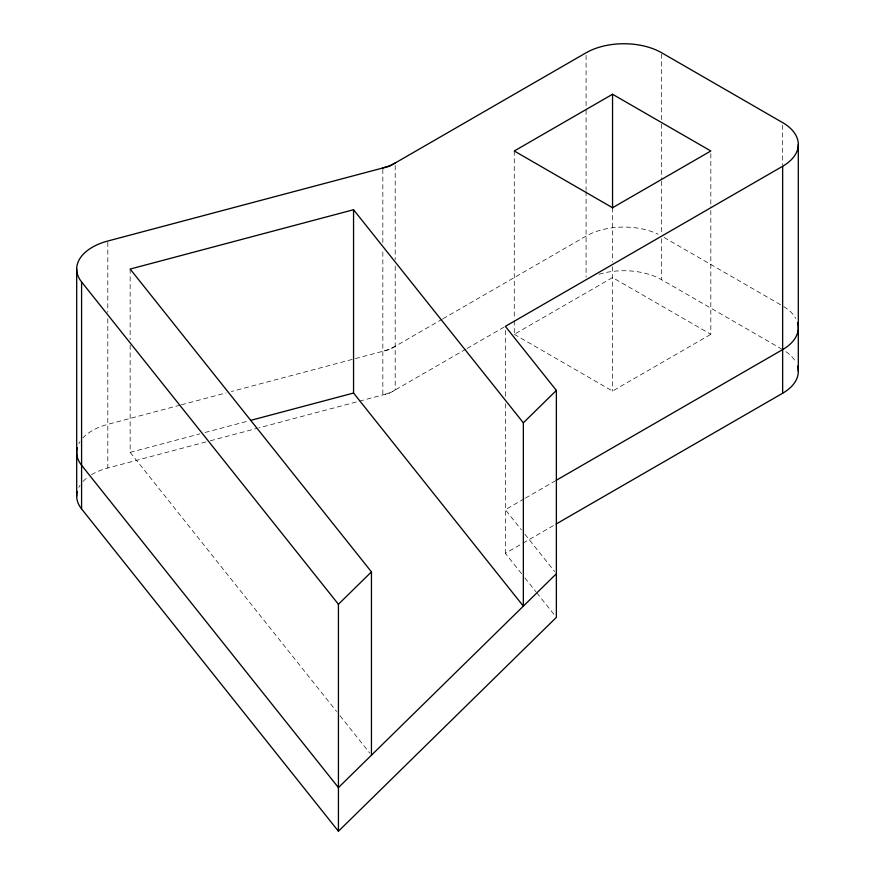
<?xml version="1.0" encoding="UTF-8"?>
<svg xmlns="http://www.w3.org/2000/svg" width="875" height="875" viewBox="0 0 875 875"><rect width="100%" height="100%" fill="white"/><g stroke="black" fill="none" stroke-linecap="round" stroke-linejoin="round"><path stroke-width="0.66" stroke-dasharray="4.38 3.28" d="M442.334 319.113L389.78 349.442L231.339 391.53M443.002 318.719L586.086 236.108A53.463 30.866 0 0 1 658.142 234.237M465.894 349.147L389.78 393.094L258.934 427.853M467.075 348.469L504.777 326.703M514.27 320.742L514.27 334.316L612.544 277.572L710.828 334.316L710.828 206.675M514.27 334.316L612.544 391.059L710.828 334.316M524.223 498.794L505.345 509.698L521.5 529.977M525.405 498.116L554.903 481.086M521.5 573.617L505.345 553.339L521.861 543.802M523.042 543.123L554.903 524.727M180.086 405.147L107.811 424.342A53.463 30.866 0 0 0 83.038 437.806M181.398 404.797L226.078 392.93M130.156 345.1L130.156 452.375L199.795 433.88M205.056 432.48L248.423 420.962M91.503 474.709A53.463 30.866 0 0 1 107.811 467.994L208.994 441.109M210.306 440.77L257.622 428.203M664.038 237.464L781.473 305.266M599.102 274.236A53.463 30.866 0 0 1 661.686 279.759L782.644 349.595M524.902 534.242L554.673 571.594M524.902 577.894L535.959 591.762M536.812 592.834L554.673 615.245M130.156 452.375L336.613 711.484M340.014 715.75L369.753 753.069M782.644 125.169L782.644 164.642M710.828 153.716L710.828 205.319M661.686 54.064L661.686 121.538M661.686 124.086L661.686 178.828M661.686 181.366L661.686 233.57M661.686 238.842L661.686 279.759M612.544 207.736L612.544 262.052M612.544 266.711L612.544 391.059M586.086 55.333L586.086 108.806M586.086 110.075L586.086 190.28M586.086 191.559L586.086 277.036M514.27 150.992L514.27 319.386M505.345 330.444L505.345 396.987M505.345 403.78L505.345 553.339M395.194 165.55L395.194 259.755M395.194 266.12L395.194 389.966A42.766 24.686 0 0 1 382.834 394.942L382.834 250.72M382.834 169.247L382.834 244.355M130.156 269.062L130.156 339.675M107.811 242.288L107.811 312.309M107.811 318.675L107.811 467.994M395.194 346.325A42.766 24.686 0 0 1 382.834 351.291M785.892 351.641A53.463 30.866 0 0 1 795.791 362.053M783.77 306.611A53.463 30.866 0 0 1 795.791 318.413M78.848 443.691A53.463 30.866 0 0 1 80.008 441.678M78.848 487.342A53.463 30.866 0 0 1 80.008 485.319M83.038 481.447A53.463 30.866 0 0 1 88.003 477.05"/><path stroke-width="1.31" d="M338.428 831.25L81.583 508.933L81.583 281.958A53.463 30.866 0 0 1 107.811 241.019L389.78 166.13L586.086 52.784A53.463 30.866 0 0 1 661.686 52.784L782.644 122.62A53.463 30.866 0 0 1 782.644 166.272L505.345 326.375L556.369 390.414L556.369 617.378L338.428 831.25L338.428 604.275L371.448 571.878L130.156 269.062L353.555 209.727L523.348 422.811L523.348 606.134L353.555 393.039L353.555 209.727M523.348 422.811L556.369 390.414M556.369 573.737L338.428 787.598L81.583 465.281A53.463 30.866 0 0 1 77.273 447.836M612.544 94.259L514.27 150.992L612.544 207.736L710.828 150.992L612.544 94.259L612.544 208.327M556.084 480.397L782.644 349.595A53.463 30.866 0 0 0 797.519 322.492M556.084 524.048L782.644 393.247A53.463 30.866 0 0 0 797.519 366.133M251.048 420.273L353.555 393.039M81.583 281.958L338.428 604.275M798.306 144.452L798.306 371.416M782.644 166.272L782.644 393.247M371.448 571.878L371.448 755.202M76.694 269.041L76.694 496.158M81.583 508.933A53.463 30.866 0 0 1 77.273 491.477M395.194 163.002A42.766 24.686 0 0 1 382.834 167.967"/></g></svg>
